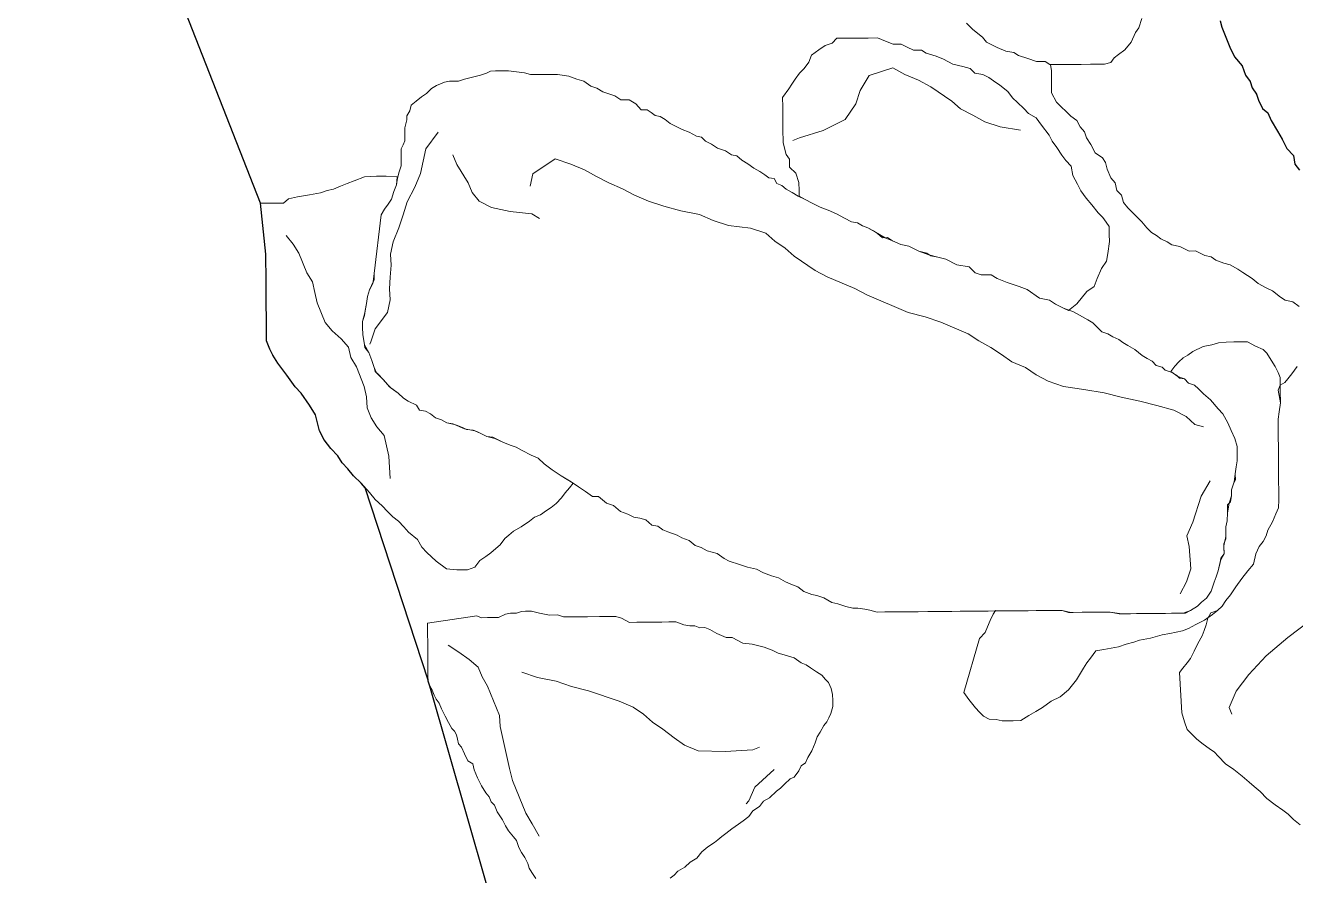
# Model space of a CAD drawing. Header units: millimetres. Extents: x -3113 to 15022, y -19591 to 4665.
# Drawn here: x 2230 to 2908, y 829 to 1283 of the extents above; entities that cross this region are included whole.
import ezdxf

# ---------------------------------------------------------------- set-up
doc = ezdxf.new("R2010")
doc.units = ezdxf.units.MM
doc.header["$XCLIPFRAME"] = 2
for name, color, linetype, lineweight in [('0A-detail', 7, 'Continuous', 18), ('0A-detail-detail', 7, 'Continuous', 13), ('0T-walltop', 7, 'Continuous', 30)]:
    doc.layers.add(name, color=color, linetype=linetype, lineweight=lineweight)
picture_1 = doc.add_image_def('image1.tif', size_in_pixel=(6668, 8809))

msp = doc.modelspace()

# ---------------------------------------------------------------- linework, layer by layer
at = {"layer": '0A-detail'}
for points in [[(2825.91, 1286.93), (2824.26, 1281.91), (2822.58, 1279.49), (2820.13, 1274.37), (2816.86, 1270.14), (2813.49, 1267.71), (2811.1, 1265.99), (2809.42, 1263.37), (2806.03, 1262.54), (2802.73, 1262.51), (2798.53, 1262.48), (2793.53, 1262.43), (2789.73, 1262.4), (2784.73, 1262.35), (2780.13, 1262.31), (2776.83, 1262.28), (2774.32, 1263.96), (2769.72, 1263.92), (2765.1, 1265.57), (2760.09, 1267.23), (2757.57, 1268.81), (2753.37, 1269.57), (2748.65, 1271.53), (2745.84, 1272.9), (2743.02, 1274.27), (2740.8, 1277.05), (2735.66, 1281.11), (2732.33, 1284.48)], [(2909.91, 1133.18), (2906.58, 1135.65), (2902.48, 1136.51), (2899.86, 1138.19), (2895.73, 1141.45), (2892.32, 1143.12), (2888.09, 1145.48), (2884.77, 1148.05), (2882.26, 1149.73), (2879.74, 1151.31), (2877.23, 1152.98), (2873, 1155.45), (2869.7, 1156.22), (2865.48, 1157.88), (2862.97, 1159.56), (2859.56, 1160.32), (2854.54, 1162.78), (2851.24, 1162.75), (2846.21, 1165.2), (2842.01, 1166.07), (2839.49, 1167.64), (2836.08, 1169.31), (2833.66, 1170.99), (2831.05, 1172.57), (2828.62, 1175.05), (2825.99, 1178.32), (2820.95, 1183.38), (2818.43, 1185.85), (2816.2, 1188.63), (2815.07, 1192.52), (2812.54, 1195), (2811.71, 1199.19), (2809.38, 1201.87), (2807.34, 1206.55), (2806.51, 1209.95), (2804.89, 1212.43), (2800.96, 1215.2), (2798.72, 1219.68), (2796.39, 1223.26), (2795.26, 1226.35), (2793.03, 1229.03), (2791.3, 1232.41), (2787.98, 1234.78), (2780.31, 1242.31), (2777.77, 1247.29), (2777.73, 1251.49), (2777.7, 1254.79), (2777.66, 1258.99), (2777.23, 1262.28), (2780.13, 1262.31), (2783.53, 1262.34), (2787.23, 1262.37), (2792.23, 1262.42), (2798.53, 1262.48), (2802.73, 1262.51), (2806.03, 1262.54), (2809.42, 1263.37), (2811.1, 1265.99), (2813.49, 1267.71), (2816.86, 1270.14), (2820.13, 1274.37), (2822.58, 1279.49), (2824.26, 1281.91), (2825.91, 1286.93)], [(2867.72, 1285.7), (2868.56, 1282.31), (2871.11, 1276.03), (2872.85, 1271.55), (2875.3, 1266.47), (2879.54, 1261.61), (2881.29, 1256.63), (2883.82, 1253.25), (2884.75, 1249.96), (2887.18, 1246.58), (2888.11, 1243.29), (2890.35, 1238.91), (2893.17, 1236.63), (2894.91, 1232.45), (2898.26, 1226.68), (2900.8, 1222.5), (2903.34, 1217.52), (2906.78, 1213.75), (2907.62, 1209.16), (2910.15, 1205.88)], [(2910.41, 856.27), (2906.89, 859.14), (2903.96, 861.91), (2901.14, 864.19), (2897.02, 866.95), (2892.58, 870.41), (2889.05, 874.08), (2885.83, 876.75), (2883.21, 879.13), (2879.38, 882.29), (2874.94, 885.85), (2870.62, 888.91), (2866.68, 892.98), (2864.66, 895.06), (2861.84, 897.03), (2858.72, 899.41), (2855.3, 902.08), (2852.47, 904.95), (2850.15, 907.23), (2848.71, 911.32), (2847.27, 916.1), (2846.07, 937.59), (2847.75, 939.91), (2850.13, 942.83), (2851.81, 945.05), (2853.77, 948.96), (2855.83, 953.08), (2858.1, 957.3), (2859.27, 960.01), (2860.34, 963.12), (2861.11, 966.73), (2862.69, 969.45), (2866.28, 970.68), (2868.75, 973.1), (2870.73, 976.12), (2873.2, 979.04), (2876.16, 983.47), (2879.32, 987.9), (2882.48, 992.03), (2885.45, 995.55), (2886.7, 1001.06), (2888.57, 1004.88), (2890.74, 1007.7), (2892.32, 1010.61), (2893.19, 1013.72), (2895.65, 1018.15), (2897.51, 1022.46), (2898.88, 1025.57), (2899.04, 1029.78), (2899, 1034.88), (2898.95, 1039.78), (2898.91, 1043.88), (2898.89, 1047.08), (2898.85, 1051.18), (2898.82, 1054.78), (2898.78, 1058.88), (2898.74, 1062.68), (2898.72, 1065.78), (2898.68, 1069.87), (2898.65, 1072.87), (2899.22, 1076.88), (2899.87, 1081.59), (2898.61, 1088.48), (2899.69, 1091.18), (2902.17, 1092.61), (2903.86, 1094.52), (2905.93, 1097.24), (2908.9, 1101.07)], [(2502.46, 827.68), (2500.33, 830.86), (2498.91, 833.15), (2498.18, 835.64), (2496.65, 838.83), (2494.83, 841.51), (2493.41, 844.2), (2492.07, 847.89), (2490.55, 849.97), (2487.82, 853.15), (2486.2, 855.83), (2484.57, 859.02), (2481.83, 863.29), (2480.4, 866.78), (2478.58, 868.66), (2477.46, 871.25), (2475.84, 873.34), (2473.51, 877.12), (2471.37, 881.4), (2469.53, 885.68), (2468.8, 888.88), (2466.09, 890.45), (2464.45, 894.14), (2462.82, 897.82), (2461.2, 899.51), (2460.58, 902.1), (2460.06, 904.3), (2459.04, 906.39), (2457.53, 907.68), (2455.8, 910.86), (2453.97, 914.34), (2452.13, 918.33), (2450.81, 921.32), (2449.19, 923.4), (2448.17, 925.49), (2447.04, 928.18), (2445.92, 930.37), (2444.9, 932.96), (2444.88, 935.66), (2444.85, 938.36), (2444.83, 940.46), (2444.8, 943.66), (2444.78, 946.36), (2444.75, 950.06), (2444.71, 953.86), (2444.67, 958.16), (2444.64, 961.36), (2444.62, 963.96), (2470.88, 968), (2473.39, 966.92), (2476.59, 966.95), (2479.79, 966.98), (2482.49, 967), (2486.28, 968.84), (2488.87, 969.26), (2492.07, 969.29), (2494.76, 970.31), (2496.96, 970.33), (2500.16, 970.36), (2504.37, 969.4), (2509.78, 968.35), (2514.08, 968.39), (2517.19, 967.32), (2521.99, 967.36), (2530.09, 967.43), (2536.49, 967.49), (2541.29, 967.54), (2545.09, 967.57), (2548.2, 966.6), (2552.52, 964.44), (2556.32, 964.47), (2560.02, 964.51), (2563.22, 964.53), (2566.42, 964.56), (2569.62, 964.59), (2573.42, 964.63), (2577.12, 964.66), (2581.43, 963.1), (2584.64, 962.63), (2587.34, 962.65), (2590.05, 961.58), (2592.65, 961.6), (2595.36, 960.63), (2599.08, 958.46), (2603.99, 956.4), (2607.19, 956.43), (2613.02, 953.28), (2617.83, 952.73), (2624.34, 951.19), (2628.56, 949.63), (2631.87, 948.06), (2635.08, 947.08), (2640.39, 945.43), (2644.12, 942.87), (2646.83, 941.79), (2649.04, 940.21), (2652.26, 937.94), (2655.08, 936.16), (2657.1, 933.88), (2658.71, 932.3), (2660.14, 929.11), (2660.87, 925.92), (2660.9, 922.72), (2660.93, 919.52), (2659.96, 915.71), (2658.88, 913.5), (2657.8, 911.39), (2656.22, 909.27), (2654.25, 905.86), (2652.58, 903.34), (2651.51, 900.13), (2649.74, 895.81), (2647.68, 892.3), (2646.3, 889.38), (2644.12, 887.76), (2642.74, 885.05), (2640.37, 881.83), (2638.28, 880.81), (2635.1, 878.08), (2633.02, 875.86), (2630.84, 874.24), (2627.17, 870.71), (2623.99, 868.88), (2621.81, 866.16), (2618.33, 863.83), (2616.06, 860.81), (2613.08, 858.48), (2610.6, 856.66), (2607.02, 854.23), (2603.84, 851.6), (2601.76, 849.98), (2599.57, 848.36), (2597.88, 846.94), (2594.31, 844.51), (2591.13, 841.88), (2588.46, 838.56), (2584.78, 836.42), (2582, 833.7), (2578.32, 831.47), (2576.24, 829.35), (2574.16, 827.83)]]:
    msp.add_lwpolyline(points, dxfattribs=at)
for points in [[(2748.67, 1148.02), (2745.45, 1150.09), (2740.15, 1150.04), (2736.94, 1151.11), (2733.71, 1154.29), (2727.2, 1155.33), (2721.27, 1158.47), (2717.06, 1159.43), (2712.25, 1160.79), (2706.83, 1162.64), (2701.51, 1165.39), (2697.2, 1166.26), (2692.88, 1168.22), (2688.87, 1169.88), (2683.74, 1172.73), (2679.62, 1175.2), (2676.81, 1176.17), (2674.09, 1177.75), (2670.89, 1178.32), (2667.17, 1180.38), (2662.85, 1182.55), (2658.53, 1184.61), (2654.22, 1186.17), (2649.9, 1188.23), (2646.18, 1190.29), (2643.06, 1192.07), (2642.94, 1195.07), (2642.9, 1199.27), (2641.25, 1204.25), (2637.82, 1207.62), (2637.78, 1211.72), (2636.06, 1214.3), (2634.41, 1220.49), (2634.34, 1227.99), (2634.3, 1231.79), (2634.27, 1235.09), (2634.23, 1239.69), (2634.19, 1244.69), (2637.44, 1249.42), (2639.12, 1251.83), (2640.8, 1254.45), (2643.17, 1257.77), (2645.75, 1260.29), (2648.12, 1263.61), (2649.58, 1267.33), (2653.46, 1270.16), (2656.84, 1272.49), (2660.62, 1273.73), (2663.1, 1276.35), (2666.4, 1276.38), (2671.4, 1276.43), (2676.4, 1276.47), (2679.8, 1276.5), (2684.8, 1276.55), (2689.02, 1274.89), (2693.13, 1273.22), (2697.43, 1273.26), (2700.74, 1271.69), (2704.06, 1270.02), (2708.26, 1270.06), (2710.77, 1268.38), (2716.19, 1266.83), (2720, 1265.17), (2725.03, 1262.61), (2730.34, 1261.36), (2734.25, 1260.29), (2736.77, 1257.72), (2740.98, 1256.96), (2744.29, 1255.39), (2746.81, 1253.71), (2750.13, 1251.24), (2754.46, 1247.88), (2756.89, 1244.6), (2759.51, 1242.12), (2762.84, 1238.85), (2765.37, 1236.28), (2769.59, 1233.81), (2772.43, 1229.94), (2776.37, 1224.67), (2778, 1221.39), (2780.53, 1218.01), (2783.17, 1213.94), (2785.4, 1211.16), (2788.22, 1208.08), (2789.07, 1203.09), (2791.61, 1198.51), (2793.34, 1194.83), (2796.18, 1191.05), (2799.21, 1187.38), (2802.55, 1183.21), (2805.17, 1180.73), (2806.8, 1178.15), (2808.52, 1175.76), (2808.56, 1171.56), (2808.59, 1167.76), (2807.75, 1161.46), (2806.98, 1157.35), (2804.32, 1153.42), (2802.07, 1148.1), (2800.51, 1143.89), (2796.53, 1141.05), (2791.29, 1134.61), (2786.82, 1130.96), (2784.11, 1132.24), (2779.79, 1134.4), (2776.57, 1136.47), (2771.26, 1137.52), (2764.72, 1142.27), (2760.5, 1143.83), (2757.29, 1144.9), (2754.09, 1145.87)], [(2416.13, 1150.81), (2419.84, 1182.15), (2421.72, 1185.06), (2423.69, 1187.78), (2425.47, 1190.5), (2426.73, 1194.51), (2428, 1198.02), (2428.57, 1201.73), (2429.54, 1205.03), (2430.61, 1208.24), (2430.57, 1211.94), (2430.55, 1214.64), (2430.53, 1217.24), (2431.61, 1219.45), (2432.59, 1221.56), (2432.55, 1225.36), (2432.52, 1228.56), (2433.58, 1232.87), (2433.57, 1234.97), (2435.14, 1237.59), (2435.92, 1240.59), (2438.5, 1242.82), (2441.47, 1245.14), (2444.16, 1246.87), (2446.73, 1249.49), (2449.42, 1251.12), (2453.7, 1252.95), (2456.4, 1253.38), (2461.2, 1253.42), (2464.39, 1254.45), (2468.68, 1255.59), (2472.97, 1256.73), (2476.16, 1257.76), (2478.25, 1258.88), (2480.95, 1258.9), (2484.15, 1258.93), (2487.85, 1258.96), (2492.16, 1258.4), (2496.46, 1257.94), (2499.67, 1256.97), (2501.77, 1256.99), (2504.47, 1257.01), (2506.57, 1257.03), (2509.77, 1257.06), (2514.07, 1257.1), (2519.98, 1256.05), (2524.29, 1254.49), (2528, 1253.43), (2531.83, 1250.86), (2535.04, 1249.79), (2538.25, 1247.72), (2541.46, 1246.65), (2544.67, 1245.58), (2547.89, 1243.51), (2552.19, 1243.55), (2555.91, 1241.38), (2558.64, 1238.2), (2561.84, 1238.23), (2563.96, 1236.65), (2566.17, 1235.07), (2568.77, 1234.6), (2571.49, 1233.02), (2574.21, 1230.84), (2577.42, 1229.27), (2580.64, 1227.7), (2584.35, 1226.14), (2588.17, 1224.07), (2590.88, 1223.6), (2593, 1221.41), (2596.21, 1219.74), (2599.43, 1217.67), (2603.74, 1216.21), (2606.96, 1214.04), (2609.67, 1213.56), (2612.39, 1211.29), (2615.61, 1209.32), (2618.83, 1207.05), (2622.04, 1205.28), (2624.66, 1203.5), (2626.87, 1201.92), (2629.58, 1201.44), (2631.1, 1198.76), (2633.81, 1197.68), (2636.03, 1195.8), (2639.24, 1194.03), (2642.46, 1191.96), (2646.18, 1190.29), (2649.9, 1188.23), (2654.22, 1186.17), (2658.53, 1184.61), (2662.85, 1182.55), (2667.17, 1180.38), (2670.89, 1178.32), (2674.09, 1177.75), (2676.81, 1176.17), (2679.62, 1175.2), (2682.73, 1173.52), (2684.85, 1172.04), (2687.57, 1169.87), (2690.17, 1169.89), (2692.88, 1168.22), (2697.2, 1166.26), (2701.51, 1165.39), (2706.83, 1162.64), (2711.14, 1161.58), (2713.35, 1160.1), (2717.06, 1159.43), (2721.27, 1158.47), (2727.2, 1155.33), (2733.71, 1154.29), (2736.94, 1151.11), (2740.15, 1150.04), (2745.45, 1150.09), (2748.67, 1148.02), (2754.09, 1145.87), (2757.29, 1144.9), (2760.5, 1143.83), (2764.72, 1142.27), (2771.26, 1137.52), (2776.57, 1136.47), (2779.79, 1134.4), (2784.11, 1132.24), (2789.43, 1130.19), (2794.25, 1127.53), (2797.07, 1125.96), (2799.68, 1124.38), (2802.41, 1121.81), (2804.53, 1119.62), (2807.73, 1118.55), (2810.45, 1116.98), (2813.66, 1115.41), (2815.78, 1113.83), (2818.49, 1112.25), (2822.21, 1110.18), (2826.04, 1107.02), (2828.76, 1105.34), (2831.47, 1103.87), (2833.59, 1101.69), (2836.8, 1100.72), (2838.41, 1099.03), (2841.62, 1098.06), (2844.34, 1096.48), (2845.95, 1094.9), (2848.65, 1094.42), (2850.77, 1092.24), (2853.98, 1091.17), (2856.2, 1089.09), (2858.83, 1086.41), (2862.56, 1083.25), (2866.6, 1078.48), (2869.12, 1075.81), (2871.77, 1071.03), (2873.51, 1066.85), (2875.64, 1062.57), (2876.78, 1058.28), (2876.81, 1055.58), (2876.83, 1053.48), (2876.85, 1050.78), (2876.18, 1047.57), (2875.81, 1043.77), (2875.84, 1040.57), (2874.76, 1038.46), (2873.79, 1035.25), (2873.82, 1032.05), (2873.25, 1028.84), (2871.66, 1027.23), (2871.7, 1022.93), (2871.44, 1018.63), (2870.77, 1015.42), (2870.8, 1011.72), (2870.83, 1009.02), (2869.75, 1006.31), (2869.77, 1004.21), (2869.8, 1001.01), (2868.12, 998.8), (2867.64, 996.19), (2866.68, 991.88), (2865.61, 988.67), (2864.54, 985.96), (2862.88, 981.15), (2860.42, 977.32), (2857.73, 975.2), (2855.55, 973.08), (2851.87, 970.75), (2849.19, 969.32), (2846.59, 969.3), (2843.89, 969.27), (2841.69, 969.25), (2838.49, 969.23), (2835.89, 969.2), (2833.19, 969.18), (2829.39, 969.14), (2826.19, 969.11), (2822.99, 969.09), (2819.79, 969.06), (2816.59, 969.03), (2813.89, 969), (2809.08, 969.96), (2805.88, 969.93), (2802.68, 969.9), (2797.88, 969.86), (2794.08, 969.82), (2789.28, 969.78), (2786.68, 969.76), (2783.47, 970.83), (2780.17, 970.8), (2777.07, 970.77), (2773.77, 970.74), (2769.57, 970.7), (2765.27, 970.66), (2761.47, 970.63), (2758.27, 970.6), (2754.57, 970.57), (2750.77, 970.53), (2747.57, 970.5), (2743.87, 970.47), (2740.07, 970.44), (2736.37, 970.4), (2732.17, 970.36), (2728.97, 970.33), (2724.57, 970.29), (2720.37, 970.26), (2717.67, 970.23), (2715.57, 970.21), (2711.77, 970.18), (2706.47, 970.13), (2702.17, 970.09), (2698.97, 970.06), (2694.67, 970.02), (2690.97, 969.99), (2688.77, 969.97), (2684.58, 969.93), (2680.77, 971), (2678.06, 971.47), (2674.36, 971.94), (2671.66, 971.92), (2667.95, 972.98), (2663.63, 974.34), (2660.43, 975.01), (2656.2, 977.58), (2652.39, 978.74), (2649.69, 979.22), (2645.47, 980.98), (2642.25, 983.45), (2639.44, 984.53), (2635.73, 985.99), (2632.01, 988.16), (2628.3, 989.32), (2623.98, 990.79), (2620.16, 992.85), (2615.36, 993.91), (2611.14, 995.27), (2605.73, 997.02), (2603.01, 998.6), (2599.29, 1001.26), (2593.87, 1002.71), (2590.66, 1004.38), (2587.45, 1005.46), (2584.22, 1008.23), (2580.41, 1009.59), (2577.8, 1011.07), (2572.98, 1012.72), (2570.27, 1013.8), (2567.55, 1015.88), (2564.35, 1016.35), (2561.12, 1019.12), (2557.92, 1020.09), (2554.71, 1020.56), (2551.5, 1022.23), (2547.68, 1023.7), (2543.95, 1026.86), (2540.24, 1028.13), (2535.91, 1031.69), (2532.71, 1031.66), (2528.89, 1034.23), (2525.16, 1036.89), (2521.34, 1039.56), (2516.01, 1042.71), (2511.18, 1045.87), (2506.85, 1049.03), (2503.62, 1052.1), (2499.91, 1053.76), (2495.09, 1056.22), (2491.87, 1057.99), (2488.66, 1059.06), (2484.85, 1060.63), (2481.63, 1062.2), (2479.42, 1063.28), (2476.22, 1063.75), (2473, 1065.32), (2470.89, 1066.4), (2468.99, 1067.09), (2465.48, 1067.35), (2463.37, 1068.43), (2460.06, 1069.8), (2458.06, 1070.49), (2454.85, 1070.96), (2452.14, 1072.63), (2448.93, 1073.6), (2446.21, 1075.78), (2443.59, 1077.16), (2440.39, 1077.83), (2438.66, 1080.51), (2434.35, 1082.57), (2431.73, 1084.15), (2429.01, 1086.82), (2425.28, 1089.49), (2423.57, 1091.08), (2420.94, 1094.05), (2418.21, 1096.93), (2416.6, 1098.41), (2416.08, 1100.61), (2414.95, 1104.3), (2413.31, 1108.58), (2411.18, 1111.26), (2410.76, 1113.96), (2410.02, 1118.25), (2409.99, 1121.95), (2409.96, 1125.15), (2411.03, 1128.36), (2411.41, 1131.07), (2412.07, 1134.77), (2412.54, 1138.48), (2413.71, 1142.09), (2415.18, 1145), (2416.16, 1147.61)], [(2417.46, 1202.72), (2422.56, 1202.77), (2428.36, 1202.42), (2428, 1198.02), (2426.73, 1194.51), (2425.47, 1190.5), (2423.69, 1187.78), (2421.72, 1185.06), (2419.84, 1182.15), (2416.13, 1150.81), (2415.67, 1146.31), (2413.71, 1142.09), (2412.54, 1138.48), (2412.07, 1134.77), (2411.22, 1129.67), (2409.96, 1125.15), (2409.99, 1121.95), (2410.02, 1118.25), (2410.97, 1112.56), (2413.31, 1108.58), (2414.95, 1104.3), (2416.08, 1100.61), (2417.41, 1097.62), (2420.94, 1094.05), (2424.38, 1090.28), (2429.01, 1086.82), (2431.73, 1084.15), (2434.35, 1082.57), (2438.66, 1080.51), (2440.39, 1077.83), (2443.59, 1077.16), (2446.21, 1075.78), (2448.93, 1073.6), (2452.14, 1072.63), (2454.85, 1070.96), (2459.06, 1070.1), (2464.38, 1067.84), (2469.89, 1066.69), (2473, 1065.32), (2476.22, 1063.75), (2480.53, 1062.69), (2484.85, 1060.63), (2488.66, 1059.06), (2491.87, 1057.99), (2495.09, 1056.22), (2499.91, 1053.76), (2503.62, 1052.1), (2506.85, 1049.03), (2511.18, 1045.87), (2516.01, 1042.71), (2522.35, 1038.77), (2520.37, 1036.35), (2518.19, 1033.63), (2516.12, 1030.91), (2513.24, 1027.98), (2510.66, 1025.76), (2508.08, 1024.24), (2505, 1021.81), (2501.81, 1020.68), (2499.13, 1018.56), (2494.55, 1015.51), (2490.58, 1013.08), (2488, 1010.96), (2485.81, 1009.14), (2483.44, 1005.91), (2481.06, 1003.89), (2478.48, 1001.57), (2475.8, 999.54), (2472.52, 997.41), (2469.95, 993.89), (2465.96, 992.56), (2460.36, 992.5), (2454.76, 992.95), (2449.32, 997.1), (2444.18, 1001.66), (2441.55, 1004.63), (2439.31, 1008.61), (2434.48, 1012.57), (2432.05, 1015.45), (2429.13, 1018.42), (2426.1, 1020.8), (2423.18, 1023.67), (2420.45, 1026.74), (2416.72, 1030.01), (2413.69, 1033.78), (2409.14, 1038.74), (2405.1, 1042.71), (2402.17, 1046.48), (2399.14, 1049.65), (2396.71, 1053.33), (2393.07, 1057.3), (2389.43, 1061.87), (2386.99, 1066.64), (2385.85, 1070.93), (2384.81, 1075.22), (2381.56, 1080.49), (2377.2, 1086.86), (2373.97, 1090.13), (2369.62, 1096.49), (2364.66, 1102.84), (2362.02, 1107.12), (2360.39, 1110.3), (2358.75, 1114.79), (2358.7, 1120.09), (2358.66, 1125.19), (2358.63, 1128.39), (2358.59, 1132.69), (2358.54, 1137.69), (2358.51, 1141.79), (2358.47, 1145.49), (2358.42, 1151.09), (2358.37, 1156.49), (2358.33, 1160.99), (2355.39, 1188.26), (2358.59, 1188.29), (2363.39, 1188.33), (2367.68, 1188.37), (2370.36, 1190.6), (2375.16, 1191.64), (2381.55, 1192.8), (2387.44, 1193.85), (2391.13, 1194.99), (2394.42, 1195.72), (2398.1, 1197.35), (2401.79, 1198.78), (2405.48, 1200.22), (2411.06, 1202.37)], [(2744.92, 965.38), (2746.49, 968.79), (2747.87, 970.71), (2750.77, 970.53), (2754.57, 970.57), (2758.27, 970.6), (2761.47, 970.63), (2765.27, 970.66), (2769.57, 970.7), (2773.77, 970.74), (2777.07, 970.77), (2780.17, 970.8), (2783.47, 970.83), (2787.98, 969.77), (2794.08, 969.82), (2797.88, 969.86), (2802.68, 969.9), (2805.88, 969.93), (2809.08, 969.96), (2815.19, 969.02), (2819.79, 969.06), (2822.99, 969.09), (2826.19, 969.11), (2829.39, 969.14), (2833.19, 969.18), (2837.19, 969.21), (2842.79, 969.26), (2847.89, 969.31), (2851.87, 970.75), (2855.55, 973.08), (2857.73, 975.2), (2860.42, 977.32), (2862.88, 981.15), (2864.54, 985.96), (2865.61, 988.67), (2866.68, 991.88), (2867.83, 997.49), (2869.8, 1001.01), (2869.76, 1005.21), (2870.82, 1010.32), (2870.77, 1015.42), (2871.44, 1018.63), (2871.7, 1022.93), (2872.46, 1028.04), (2873.82, 1032.05), (2873.79, 1035.25), (2875.25, 1039.46), (2875.81, 1043.77), (2876.18, 1047.57), (2876.85, 1050.78), (2876.82, 1054.48), (2876.78, 1058.28), (2875.64, 1062.57), (2873.51, 1066.85), (2871.77, 1071.03), (2869.12, 1075.81), (2866.6, 1078.48), (2862.56, 1083.25), (2858.83, 1086.41), (2856.2, 1089.09), (2853.98, 1091.17), (2850.77, 1092.24), (2848.65, 1094.42), (2845.14, 1095.69), (2841.32, 1098.36), (2843.59, 1101.28), (2845.67, 1103.6), (2847.95, 1105.62), (2850.44, 1107.04), (2853.12, 1109.16), (2858.7, 1111.81), (2863.29, 1112.66), (2866.78, 1113.69), (2870.98, 1114.13), (2874.98, 1114.16), (2878.38, 1114.19), (2882.28, 1114.23), (2886.5, 1111.97), (2890.71, 1110.2), (2892.63, 1108.12), (2894.87, 1104.54), (2897, 1101.06), (2898.73, 1097.88), (2899.75, 1095.19), (2899.78, 1092.09), (2899.82, 1087.99), (2899.87, 1081.59), (2899.22, 1076.88), (2898.65, 1072.87), (2898.68, 1069.87), (2898.72, 1065.78), (2898.74, 1062.68), (2898.78, 1058.88), (2898.82, 1054.78), (2898.85, 1051.18), (2898.89, 1047.08), (2898.91, 1043.88), (2898.95, 1039.78), (2899, 1034.88), (2899.04, 1029.78), (2898.88, 1025.57), (2897.51, 1022.46), (2895.65, 1018.15), (2893.19, 1013.72), (2892.32, 1010.61), (2890.74, 1007.7), (2888.57, 1004.88), (2886.7, 1001.06), (2885.45, 995.55), (2882.48, 992.03), (2879.32, 987.9), (2876.16, 983.47), (2873.2, 979.04), (2870.73, 976.12), (2868.75, 973.1), (2866.28, 970.68), (2863.59, 968.55), (2859.32, 965.61), (2854.74, 963.37), (2850.86, 961.14), (2847.57, 959.91), (2844.18, 959.18), (2840.79, 958.45), (2836.69, 957.71), (2830.51, 955.95), (2824.72, 954.9), (2821.63, 953.77), (2817.54, 952.74), (2813.45, 951.4), (2809.55, 950.66), (2805.56, 949.93), (2801.37, 949.29), (2798.5, 945.36), (2796.62, 942.85), (2794.85, 939.93), (2792.68, 936.41), (2791.01, 933.69), (2786.76, 928.36), (2782.39, 924.72), (2777.51, 922.27), (2772.84, 918.93), (2769.36, 916.8), (2765.58, 914.66), (2761.3, 912.03), (2757.3, 911.89), (2754.3, 911.86), (2751.4, 911.84), (2748.1, 912.51), (2744.39, 912.77), (2741.48, 914.25), (2739.26, 916.53), (2737.14, 918.81), (2733.5, 923.27), (2730.87, 926.95), (2739.3, 955.83), (2742.28, 958.95), (2743.55, 962.07)]]:
    msp.add_lwpolyline(points, close=True, dxfattribs=at)
at = {"layer": '0A-detail-detail'}
for points in [[(2761.2, 1227.29), (2750.37, 1229), (2742.15, 1231.76), (2735.67, 1235.22), (2729.2, 1238.69), (2724.46, 1242.86), (2713.26, 1250.5), (2706.78, 1253.97), (2699.43, 1257.08), (2692.96, 1260.55), (2680.4, 1256.48), (2675.55, 1248.42), (2673.31, 1241.42), (2667.59, 1233.02), (2655.74, 1227.2), (2643.19, 1223.13), (2639.71, 1221.72)], [(2450.25, 1226.17), (2443.65, 1217.41), (2442.28, 1210.77), (2440.92, 1204.12), (2437.81, 1196.77), (2433.83, 1189.07), (2431.59, 1182.08), (2429.35, 1175.08), (2426.24, 1167.73), (2424.88, 1161.09), (2425.25, 1155.15), (2424.76, 1148.86), (2424.26, 1142.57), (2424.64, 1136.63), (2423.27, 1129.99), (2416.68, 1121.23), (2414.44, 1114.23), (2413.92, 1113.01)], [(2458.16, 1214.15), (2460.28, 1208.92), (2466.26, 1199.16), (2468.38, 1193.93), (2472.24, 1189.41), (2478.71, 1185.94), (2488.68, 1183.89), (2500.38, 1182.54), (2504.41, 1180.11)], [(2499.44, 1197.38), (2500.81, 1204.02), (2512.82, 1211.93), (2521.04, 1209.17), (2528.38, 1206.06), (2534.86, 1202.59), (2541.34, 1199.13), (2548.68, 1196.01), (2555.16, 1192.55), (2562.51, 1189.44), (2570.72, 1186.67), (2579.81, 1184.27), (2589.78, 1182.21), (2597.12, 1179.1), (2605.34, 1176.34), (2617.05, 1174.99), (2625.27, 1172.23), (2630, 1168.06), (2635.6, 1164.24), (2640.34, 1160.07), (2651.55, 1152.43), (2658.02, 1148.96), (2672.72, 1142.73), (2679.19, 1139.27), (2701.23, 1129.93), (2710.32, 1127.52), (2718.54, 1124.76), (2733.24, 1118.53), (2738.84, 1114.71), (2745.32, 1111.25), (2750.92, 1107.43), (2756.53, 1103.61), (2763.87, 1100.5), (2769.48, 1096.68), (2775.95, 1093.21), (2784.17, 1090.45), (2795.01, 1088.75), (2805.84, 1087.05), (2814.93, 1084.64), (2824.89, 1082.59), (2833.98, 1080.18), (2843.07, 1077.77), (2849.55, 1074.3), (2854.28, 1070.13), (2858.82, 1068.93)], [(2369.13, 1170.99), (2373, 1166.46), (2375.99, 1161.58), (2380.22, 1151.12), (2383.21, 1146.24), (2384.46, 1140.66), (2385.71, 1135.07), (2389.95, 1124.61), (2393.81, 1120.09), (2398.54, 1115.91), (2402.4, 1111.39), (2403.65, 1105.8), (2406.64, 1100.93), (2410.88, 1090.46), (2412.13, 1084.88), (2412.5, 1078.94), (2414.62, 1073.71), (2417.61, 1068.83), (2421.48, 1064.31), (2423.97, 1053.14), (2424.72, 1041.27)], [(2936.69, 1070.45), (2937.96, 1064.79), (2939.22, 1059.13), (2940.49, 1053.47), (2941.63, 1035.41), (2942.01, 1029.39), (2943.28, 1023.73), (2943.66, 1017.71), (2943.16, 1011.34), (2942.65, 1004.96), (2941.27, 998.23), (2940.77, 991.85), (2935.85, 983.68), (2926.51, 973.73), (2915.58, 965.19), (2903.76, 956.28), (2892.3, 946.5), (2882.97, 936.54), (2876.28, 927.66), (2872.6, 918.97), (2874.04, 915.43)], [(2862.45, 1039.95), (2857.6, 1031.89), (2853.12, 1017.9), (2850.01, 1010.55), (2851.26, 1004.97), (2852.01, 993.09), (2849.77, 986.1), (2846.31, 979.62)], [(2455.68, 952.31), (2461.29, 948.49), (2466.89, 944.68), (2471.63, 940.5), (2473.74, 935.27), (2476.73, 930.39), (2483.09, 914.7), (2483.47, 908.76), (2488.46, 886.43), (2490.06, 879.97), (2497.12, 862.53), (2500.47, 856.78), (2504.16, 850.16)], [(2495.03, 937.81), (2503.25, 935.05), (2513.21, 932.99), (2521.43, 930.23), (2530.52, 927.82), (2546.96, 922.3), (2554.31, 919.19), (2559.91, 915.37), (2564.65, 911.2), (2570.25, 907.38), (2576.21, 902.69), (2581.81, 898.87), (2589.16, 895.75), (2603.48, 895.46), (2618.31, 896.4), (2621.8, 897.81)], [(2629.71, 885.79), (2619.28, 876.49), (2616.17, 869.14), (2614.78, 867.57)]]:
    msp.add_lwpolyline(points, dxfattribs=at)
at = {"layer": '0T-walltop'}
for points in [[(2496.27, 754.52), (2445.92, 930.37), (2444.9, 932.96), (2444.89, 933.53), (2411.41, 1036.26), (2409.14, 1038.74), (2405.1, 1042.71), (2402.17, 1046.48), (2399.14, 1049.65), (2396.71, 1053.33), (2393.07, 1057.3), (2389.43, 1061.87), (2386.99, 1066.64), (2385.85, 1070.93), (2384.81, 1075.22), (2381.56, 1080.49), (2377.2, 1086.86), (2373.97, 1090.13), (2369.62, 1096.49), (2364.66, 1102.84), (2362.02, 1107.12), (2360.39, 1110.3), (2358.75, 1114.79), (2358.7, 1120.09), (2358.66, 1125.19), (2358.63, 1128.39), (2358.59, 1132.69), (2358.54, 1137.69), (2358.51, 1141.79), (2358.47, 1145.49), (2358.42, 1151.09), (2358.37, 1156.49), (2358.33, 1160.99), (2355.39, 1188.26), (2313.72, 1294.89)], [(2867.72, 1285.7), (2868.56, 1282.31), (2871.11, 1276.03), (2872.85, 1271.55), (2875.3, 1266.47), (2879.54, 1261.61), (2881.29, 1256.63), (2883.82, 1253.25), (2884.75, 1249.96), (2887.18, 1246.58), (2888.11, 1243.29), (2890.35, 1238.91), (2893.17, 1236.63), (2894.91, 1232.45), (2898.26, 1226.68), (2900.8, 1222.5), (2903.34, 1217.52), (2906.78, 1213.75), (2907.62, 1209.16), (2910.15, 1205.88)]]:
    msp.add_lwpolyline(points, dxfattribs=at)

# ---------------------------------------------------------------- pictures from other files: only their frames are drawn
image = msp.add_image(picture_1, insert=(4548.77, 3178.52), size_in_units=(6666.97, 8807.64), rotation=-180)
image.set_boundary_path([(2179.183, 8808.5), (-0.5, 3859.024), (791.069, 3508.694), (-0.5, 1607.599), (-0.5, 1607.599), (3674.987, -0.5), (6667.5, 6386.38), (6667.5, 7108.85), (2641.037, 8808.5), (2179.183, 8808.5)])

doc.saveas('drawing.dxf')
